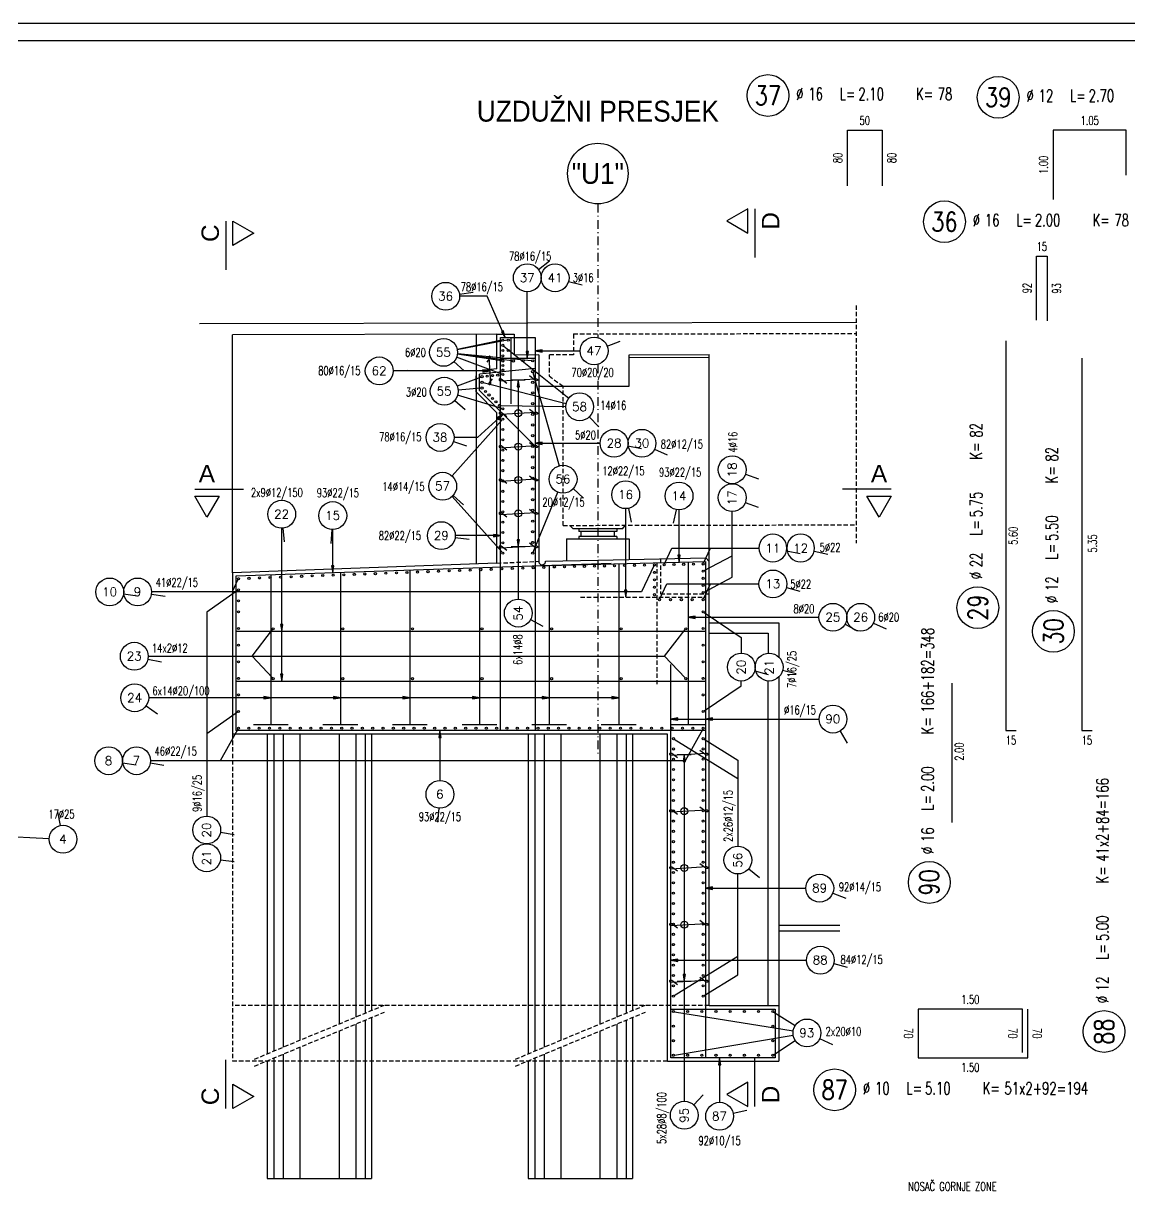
# Model space of a CAD drawing. Extents: x 0 to 12346, y 0 to 3567.
# Drawn here: x 1619 to 3209, y 1887 to 3567 of the extents above; entities that cross this region are included whole.
import ezdxf
from ezdxf.enums import TextEntityAlignment as Align

# ---------------------------------------------------------------- set-up
doc = ezdxf.new("R2010")
doc.units = 0
doc.header["$LTSCALE"] = 50
for name, pattern in [('CENTER', [0.47, 0.25, -0.1, 0.02, -0.1]), ('HIDDEN', [9.525, 6.35, -3.175]), ('HIDDEN2', [0.1875, 0.125, -0.0625])]:
    doc.linetypes.add(name, pattern=pattern)
for name, color, linetype in [('ARM', 1, 'CONTINUOUS'), ('ARM-I', 6, 'CONTINUOUS'), ('BETON', 7, 'CONTINUOUS'), ('BETON tan', 40, 'CONTINUOUS'), ('BETON TANKO', 40, 'CONTINUOUS'), ('CRTICA', 7, 'CONTINUOUS'), ('KOTE', 4, 'CONTINUOUS'), ('Ležajevi', 9, 'CONTINUOUS'), ('NEVIDLJIVO', 9, 'HIDDEN2'), ('OSI', 2, 'CENTER'), ('POM', 9, 'CONTINUOUS'), ('TANKO', 8, 'CONTINUOUS'), ('TEKST', 7, 'CONTINUOUS')]:
    doc.layers.add(name, color=color, linetype=linetype)
doc.styles.add('KOTE', font='romans.shx', dxfattribs={"width": 0.7})
doc.styles.add('NASLOV', font='ARIAL.TTF')
doc.styles.get("Standard").update_dxf_attribs({"font": 'romans.shx', "width": 0.9})

# ---------------------------------------------------------------- blocks, each defined once
blk = doc.blocks.new('P')
at = {"layer": 'KOTE'}
blk.add_circle((0, 0), 0.4, dxfattribs=at)
blk.add_attdef('P', text='', height=0.25, dxfattribs=at).set_placement((-0.004, 0.004), align=Align.MIDDLE)
blk = doc.blocks.new('POZ')
at = {"layer": 'ARM-I'}
blk.add_circle((0, 0), 0.6, dxfattribs=at)
at = {"layer": 'ARM', "width": 0.7}
for s, p in [('%%c', (0.814, -0.125)), ('L=', (2.064, -0.125)), ('K=', (4.256, -0.125))]:
    blk.add_text(s, height=0.35, dxfattribs=at).set_placement(p)
for tag, p in [('VA', (0.879, 0.435)), ('FI', (1.162, -0.13)), ('DUZ', (2.598, -0.13)), ('KOM', (4.881, -0.13))]:
    blk.add_attdef(tag, p, '', height=0.35, dxfattribs=at)
at = {"layer": 'ARM', "width": 0.7, "flags": 1}
for tag, p in [('TIP', (1.038, -0.896)), ('A', (1.162, -1.411)), ('B', (1.162, -1.918)), ('C', (1.162, -2.426)), ('D', (1.162, -2.934)), ('E', (1.162, -3.441)), ('F', (1.162, -3.949)), ('G', (1.162, -4.457)), ('H', (1.162, -4.964)), ('I', (1.162, -5.472)), ('J', (1.162, -5.98)), ('K', (1.162, -6.487)), ('L', (1.162, -6.995)), ('M', (1.162, -7.503)), ('N', (1.162, -8.011))]:
    blk.add_attdef(tag, p, '', height=0.35, dxfattribs=at)
at = {"layer": 'ARM-I', "width": 0.8}
blk.add_attdef('POZ', text='', height=0.55, dxfattribs=at).set_placement((0, 0), align=Align.MIDDLE)
blk = doc.blocks.new('S-KUKA')
at = {"layer": 'ARM'}
blk.add_lwpolyline([(0.233, -0.13), (0.03, 0.02, 0.241992), (-0.024, 0.028), (-0.031, 0.026, 0.569422), (-0.041, -0.018), (-0.034, -0.024, 0.20742), (0.011, -0.04), (1.257, 0.036, -0.20742), (1.302, 0.019), (1.309, 0.013, -0.569422), (1.299, -0.031), (1.292, -0.033, -0.244051), (1.237, -0.024), (1.028, 0.133)], format="xyb", dxfattribs=at)
blk = doc.blocks.new('STR')
at = {"layer": 'KOTE', "color": 9}
blk.add_lwpolyline([(-1, 0.17), (-1, -0.17), (0, 0)], close=True, dxfattribs=at)
at = {"layer": 'KOTE', "color": 9, "linetype": 'ByBlock'}
blk.add_solid([(-1, 0.17), (-1, -0.17), (0, 0)], dxfattribs=at)
blk = doc.blocks.new('S')
at = {"layer": 'KOTE', "color": 9}
blk.add_line((0, 1), (0, -1), dxfattribs=at)
blk.add_lwpolyline([(-1, 0.17), (-1, -0.17), (0, 0)], close=True, dxfattribs=at)
at = {"layer": 'KOTE', "color": 9, "linetype": 'ByBlock'}
blk.add_solid([(-1, 0.17), (-1, -0.17), (0, 0)], dxfattribs=at)

msp = doc.modelspace()

# ---------------------------------------------------------------- linework, layer by layer
at = {"layer": 'ARM'}
for p, q in [((2304.6, 3115.2), (2319.6, 3115.2)), ((2304.6, 2550.5), (2304.6, 3115.2)), ((2319.6, 3115.2), (2319.6, 3020.2)), ((2319.6, 3115.2), (2354.6, 3115.2)), ((2354.6, 3115.2), (2354.6, 2550.5)), ((2354.6, 3085.3), (2304.6, 3085.2)), ((2354.6, 3070.7), (2274.6, 3062.7)), ((2274.6, 3039.2), (2274.6, 3062.7)), ((2354.6, 2959.2), (2274.6, 3039.2)), ((2463.7, 2790.8), (1924.6, 2772.4)), ((2354.7, 2787.4), (2599.6, 2793.6)), ((2474.6, 2790.4), (2474.6, 2559.4)), ((2574.6, 2792.9), (2574.6, 2559.4)), ((2599.6, 2080.5), (2599.6, 2793.7)), ((2599.6, 2550.5), (2599.6, 2793.6)), ((1924.6, 2772.4), (1924.6, 2550.5)), ((1974.6, 2774.1), (1974.6, 2559.4)), ((2074.6, 2777.5), (2074.6, 2559.4)), ((2174.6, 2781), (2174.6, 2559.4)), ((2274.6, 2784.4), (2274.6, 2559.4)), ((2374.6, 2787.8), (2374.6, 2559.4)), ((1924.6, 2693.2), (2599.6, 2693.2)), ((2549.6, 2080.5), (2549.6, 2645.5)), ((1924.6, 2621.6), (2599.6, 2621.6)), ((1949.6, 2559.4), (1999.6, 2559.4)), ((2049.6, 2559.4), (2099.6, 2559.4)), ((2149.6, 2559.4), (2199.6, 2559.4)), ((2249.6, 2559.4), (2299.6, 2559.4)), ((2349.6, 2559.4), (2399.6, 2559.4)), ((2449.6, 2559.4), (2499.6, 2559.4)), ((2549.6, 2559.4), (2599.6, 2559.4)), ((2599.6, 2550.5), (1924.6, 2550.5))]:
    msp.add_line(p, q, dxfattribs=at)
msp.add_lwpolyline([(2549.6, 2150.5), (2699.6, 2150.5), (2699.6, 2080.5), (2549.6, 2080.5)], close=True, dxfattribs=at)
at = {"layer": 'ARM-I'}
for points in [[(2803.2, 3333.4), (2803.2, 3413.4), (2853.2, 3413.4), (2853.2, 3333.4)], [(3203.9, 3348.4), (3203.9, 3413.4), (3098.9, 3413.4), (3098.9, 3313.4)], [(3075.2, 3140.3), (3075.2, 3232.3), (3090.2, 3232.3), (3090.2, 3139.3)], [(3030.8, 3110.5), (3030.8, 2550.5), (3045.8, 2550.5)], [(3139.9, 3085.5), (3139.9, 2550.5), (3154.9, 2550.5)], [(2953.7, 2418.6), (2953.7, 2618.6)], [(3054.8, 2088), (3054.8, 2150.5), (2904.8, 2150.5), (2904.8, 2080.5), (3062.3, 2080.5), (3062.3, 2150.5)]]:
    msp.add_lwpolyline(points, dxfattribs=at)
at = {"layer": 'BETON'}
for p, q in [((2299.6, 3070.2), (2299.6, 3120.2)), ((2299.6, 3120.2), (2324.6, 3120.2)), ((2324.6, 3120.2), (2324.6, 3090.2)), ((2359.6, 3090.3), (2324.6, 3090.2)), ((2359.6, 3090.3), (2359.6, 2793.8)), ((2299.6, 3070.2), (2269.6, 3067.2)), ((2269.6, 3067.2), (2269.6, 3060.1)), ((2269.6, 3037.2), (2269.6, 3060.1)), ((2299.6, 3007.2), (2269.6, 3037.2)), ((2299.6, 2791.1), (2299.6, 3007.2)), ((2299.6, 2791.1), (1919.6, 2777.2)), ((2369.6, 2794), (2444.6, 2795.5)), ((2444.6, 2795.5), (2599.6, 2798.6)), ((2599.6, 2798.6), (2604.6, 2793.7)), ((2604.6, 2155.5), (2604.6, 2793.7)), ((1919.6, 2777.2), (1919.6, 2545.5)), ((2544.6, 2545.5), (1919.6, 2545.5)), ((2544.6, 2075.5), (2544.6, 2545.5)), ((2792.4, 2270.6), (2704.6, 2270.6)), ((2604.6, 2155.5), (2704.6, 2155.5)), ((2704.6, 2155.5), (2704.6, 2075.5)), ((2544.6, 2075.5), (2704.6, 2075.5))]:
    msp.add_line(p, q, dxfattribs=at)
for points in [[(0, 0), (10180.8, 0), (10180.8, 3566.7), (0, 3566.7)], [(125, 25), (10155.8, 25), (10155.8, 3541.7), (125, 3541.7)]]:
    msp.add_lwpolyline(points, close=True, dxfattribs=at)
msp.add_arc((2364.6, 2793.8), 5, 180, 2.2915, dxfattribs=at)
at = {"layer": 'BETON tan'}
msp.add_line((1919.6, 2777.2), (1919.6, 3119.4), dxfattribs=at)
at = {"layer": 'BETON TANKO'}
for p, q in [((2299.6, 3120.2), (1919.6, 3119.4)), ((2269.6, 3120.1), (2269.6, 2790)), ((2489.6, 3090.6), (2604.6, 3090.8)), ((2489.6, 3045.5), (2489.6, 3090.6)), ((2489.6, 3086.8), (2604.6, 3087)), ((2604.6, 3087), (2604.6, 3090.8)), ((2604.6, 2793.7), (2604.6, 3087)), ((2359.6, 3045.5), (2489.6, 3045.5)), ((2604.6, 2705.5), (2704.6, 2705.5)), ((2704.6, 2705.5), (2704.6, 2656.3)), ((2604.6, 2690.5), (2689.6, 2690.5)), ((2689.6, 2690.5), (2689.6, 2661.8)), ((2689.6, 2155.5), (2689.6, 2621.9)), ((2704.6, 2627.4), (2704.6, 2155.5)), ((1969.6, 2545.5), (1969.6, 2272.6)), ((2119.6, 2545.5), (2119.6, 2272.6)), ((2344.6, 2545.5), (2344.6, 2272.6)), ((2494.6, 2545.5), (2494.6, 2272.6)), ((1969.6, 2272.6), (1969.6, 2086.2)), ((2119.6, 2272.6), (2119.6, 2148.5)), ((2344.6, 2272.6), (2344.6, 2086.2)), ((2494.6, 2272.6), (2494.6, 2148.5)), ((2792.4, 2262.6), (2704.6, 2262.6)), ((2119.6, 2138.5), (2119.6, 1907.1)), ((2494.6, 2138.5), (2494.6, 1907.1)), ((1969.6, 2076.2), (1969.6, 1907.1)), ((2344.6, 2076.2), (2344.6, 1907.1)), ((1969.6, 1907.1), (2119.6, 1907.1)), ((2344.6, 1907.1), (2494.6, 1907.1))]:
    msp.add_line(p, q, dxfattribs=at)
at = {"layer": 'CRTICA'}
for p, q in [((2359.2, 3213.2), (2375.1, 3225.3)), ((2402.6, 3196), (2421.9, 3190.9)), ((2245.7, 3177.5), (2265.5, 3180.5)), ((2458, 3103.1), (2476.7, 3110.2)), ((2237.8, 3080.7), (2252.6, 3067.3)), ((2150.5, 3068), (2170.4, 3068.6)), ((2238.9, 3025), (2254, 3011.8)), ((2432.3, 3001.3), (2446, 2986.8)), ((2237, 2965.7), (2256.1, 2959.6)), ((2487.7, 2959.8), (2507.4, 2956.1)), ((2526.2, 2955.1), (2544.4, 2946.8)), ((2656.6, 2918.8), (2675.5, 2912.3)), ((2409.4, 2898.2), (2424, 2884.6)), ((2236.5, 2888.3), (2251.4, 2874.9)), ((2656.5, 2878.4), (2675.2, 2871.5)), ((2488.5, 2869.8), (2492.4, 2850.2)), ((2557.1, 2868), (2552.8, 2848.5)), ((1992.2, 2841.6), (1994, 2821.7)), ((2062.3, 2839.5), (2061, 2819.6)), ((2239.7, 2828.1), (2259.5, 2825.4)), ((2715.7, 2808.9), (2735.3, 2804.9)), ((2755.6, 2808.5), (2775.2, 2804.1)), ((2715.5, 2756), (2734.7, 2750.7)), ((1763.1, 2747.1), (1783, 2744.4)), ((1803.1, 2746.8), (1822.9, 2743.8)), ((2348, 2710), (2365.6, 2700.6)), ((2840.6, 2705), (2858.8, 2696.7)), ((2799.9, 2703.5), (2817.3, 2693.7)), ((1798.1, 2653.4), (1817.8, 2649.5)), ((2670, 2636.4), (2689.3, 2631)), ((2710.2, 2637.3), (2729.7, 2632.7)), ((1795.6, 2586.3), (1812.1, 2574.9)), ((2792.7, 2549.9), (2802.8, 2532.6)), ((1761.5, 2504.4), (1781.3, 2501.6)), ((1801.4, 2504.1), (1821.2, 2501)), ((2216, 2439.1), (2214.3, 2419.2)), ((1672.4, 2414.1), (1668.7, 2433.8)), ((1902.3, 2404.5), (1922, 2401.1)), ((1902.4, 2365.1), (1922.2, 2362.4)), ((2661.5, 2352.1), (2677.1, 2339.7)), ((2782.1, 2317), (2800.8, 2309.8)), ((2783.7, 2215.8), (2803.1, 2210.9)), ((2763.3, 2108), (2781.6, 2099.8)), ((2582.4, 2012.7), (2595.9, 2027.5)), ((2639.1, 2001), (2658.6, 2005.4))]:
    msp.add_line(p, q, dxfattribs=at)
at = {"layer": 'KOTE'}
for centre, radius in [((2308.2, 3111.6), 1.5), ((2316, 3111.6), 1.5), ((2308.2, 3104.1), 1.5), ((2308.2, 3096.6), 1.5), ((2316, 3096.6), 1.5), ((2308.2, 3089.1), 1.5), ((2308.2, 3081.6), 1.5), ((2308.2, 3075.1), 1.5), ((2323.2, 3081.6), 1.5), ((2337.1, 3081.7), 1.5), ((2351, 3081.7), 1.5), ((2278.2, 3059.1), 1.5), ((2285.7, 3059.8), 1.5), ((2293.2, 3060.6), 1.5), ((2300.7, 3061.3), 1.5), ((2308.2, 3068.6), 1.5), ((2308.2, 3062.1), 1.5), ((2351, 3066.3), 1.5), ((2278.2, 3050.9), 1.5), ((2278.2, 3042.8), 1.5), ((2351, 3051), 1.5), ((2283.2, 3037.8), 1.5), ((2288.2, 3032.8), 1.5), ((2293.2, 3027.8), 1.5), ((2298.2, 3022.8), 1.5), ((2351, 3035.7), 1.5), ((2303.2, 3017.8), 1.5), ((2308.2, 3012.8), 1.5), ((2330.3, 3006.6), 5), ((2351, 3020.3), 1.5), ((2308.2, 2998), 1.5), ((2351, 3005), 1.5), ((2351, 2989.7), 1.5), ((2308.2, 2983.2), 1.5), ((2351, 2974.3), 1.5), ((2308.2, 2968.4), 1.5), ((2330.3, 2958.6), 5), ((2351, 2959), 1.5), ((2308.2, 2953.6), 1.5), ((2308.2, 2938.8), 1.5), ((2351, 2943.7), 1.5), ((2308.2, 2924), 1.5), ((2351, 2928.3), 1.5), ((2308.2, 2909.2), 1.5), ((2330.3, 2910.6), 5), ((2351, 2913), 1.5), ((2308.2, 2894.4), 1.5), ((2351, 2897.6), 1.5), ((2308.2, 2879.6), 1.5), ((2351, 2882.3), 1.5), ((2308.2, 2864.8), 1.5), ((2330.3, 2862.6), 5), ((2351, 2867), 1.5), ((2308.2, 2850), 1.5), ((2351, 2851.6), 1.5), ((2308.2, 2835.2), 1.5), ((2351, 2836.3), 1.5), ((2351, 2821), 1.5), ((2308.2, 2820.4), 1.5), ((2308.2, 2805.6), 1.5), ((2351, 2805.6), 1.5), ((2454.1, 2787.1), 1.5), ((2468.5, 2787.4), 1.5), ((2482.9, 2787.7), 1.5), ((2497.2, 2788), 1.5), ((2511.6, 2788.3), 1.5), ((2526, 2788.6), 1.5), ((2540, 2788.8), 1.5), ((2554, 2789.1), 1.5), ((2568, 2789.4), 1.5), ((2582, 2789.7), 1.5), ((2596, 2790), 1.5), ((1973.6, 2770.5), 1.5), ((1988.7, 2771.1), 1.5), ((2003.9, 2771.6), 1.5), ((2019, 2772.2), 1.5), ((2034.1, 2772.8), 1.5), ((2049.3, 2773.3), 1.5), ((2064.4, 2773.9), 1.5), ((2079.5, 2774.4), 1.5), ((2094.7, 2775), 1.5), ((2109.8, 2775.6), 1.5), ((2124.9, 2776.1), 1.5), ((2140.1, 2776.7), 1.5), ((2155.2, 2777.3), 1.5), ((2170.3, 2777.8), 1.5), ((2185.5, 2778.4), 1.5), ((2200.6, 2778.9), 1.5), ((2215.7, 2779.5), 1.5), ((2230.9, 2780.1), 1.5), ((2246, 2780.6), 1.5), ((2261.1, 2781.2), 1.5), ((2276.3, 2781.8), 1.5), ((2291.4, 2782.3), 1.5), ((2306.5, 2782.9), 1.5), ((2321.7, 2783.4), 1.5), ((2336.8, 2784), 1.5), ((2351.9, 2784.6), 1.5), ((2367.1, 2785.1), 1.5), ((2382.2, 2785.7), 1.5), ((2396.6, 2786), 1.5), ((2411, 2786.3), 1.5), ((2425.3, 2786.6), 1.5), ((2439.7, 2786.8), 1.5), ((2526, 2777.9), 1.5), ((2596, 2779.7), 1.5), ((1928.2, 2768.8), 1.5), ((1943.3, 2769.4), 1.5), ((1958.5, 2769.9), 1.5), ((2526, 2767.2), 1.5), ((2526, 2756.5), 1.5), ((2596, 2769.4), 1.5), ((2596, 2759.2), 1.5), ((1928.2, 2752.9), 1.5), ((1928.2, 2737), 1.5), ((2526, 2745.9), 1.5), ((2533.2, 2738.7), 1.5), ((2548.9, 2738.7), 1.5), ((2564.6, 2738.7), 1.5), ((2580.3, 2738.7), 1.5), ((2596, 2748.9), 1.5), ((2596, 2738.7), 1.5), ((1928.2, 2721.1), 1.5), ((2596, 2721.1), 1.5), ((1928.2, 2697.2), 1.5), ((1978.2, 2696.8), 1.5), ((2078.2, 2696.8), 1.5), ((2178.2, 2696.8), 1.5), ((2278.2, 2696.8), 1.5), ((2378.2, 2696.8), 1.5), ((2478.2, 2696.8), 1.5), ((2571, 2696.8), 1.5), ((2596, 2697.2), 1.5), ((1928.2, 2673.4), 1.5), ((2596, 2673.4), 1.5), ((1928.2, 2649.5), 1.5), ((2596, 2649.5), 1.5), ((1928.2, 2625.6), 1.5), ((1978.2, 2625.2), 1.5), ((2078.2, 2625.2), 1.5), ((2178.2, 2625.2), 1.5), ((2278.2, 2625.2), 1.5), ((2378.2, 2625.2), 1.5), ((2478.2, 2625.2), 1.5), ((2571, 2625.2), 1.5), ((2596, 2625.6), 1.5), ((1928.2, 2601.8), 1.5), ((2596, 2601.8), 1.5), ((1928.2, 2577.9), 1.5), ((2596, 2577.9), 1.5), ((1928.2, 2554.1), 1.5), ((1943, 2554.1), 1.5), ((1957.9, 2554.1), 1.5), ((1972.7, 2554.1), 1.5), ((1987.6, 2554.1), 1.5), ((2002.4, 2554.1), 1.5), ((2017.2, 2554.1), 1.5), ((2032.1, 2554.1), 1.5), ((2046.9, 2554.1), 1.5), ((2061.8, 2554.1), 1.5), ((2076.6, 2554.1), 1.5), ((2091.4, 2554.1), 1.5), ((2106.3, 2554.1), 1.5), ((2121.1, 2554.1), 1.5), ((2136, 2554.1), 1.5), ((2150.8, 2554.1), 1.5), ((2165.6, 2554.1), 1.5), ((2180.5, 2554.1), 1.5), ((2195.3, 2554.1), 1.5), ((2210.2, 2554.1), 1.5), ((2225, 2554.1), 1.5), ((2239.8, 2554.1), 1.5), ((2254.7, 2554.1), 1.5), ((2269.5, 2554.1), 1.5), ((2284.4, 2554.1), 1.5), ((2299.2, 2554.1), 1.5), ((2314, 2554.1), 1.5), ((2328.9, 2554.1), 1.5), ((2343.7, 2554.1), 1.5), ((2358.6, 2554.1), 1.5), ((2373.4, 2554.1), 1.5), ((2388.2, 2554.1), 1.5), ((2403.1, 2554.1), 1.5), ((2417.9, 2554.1), 1.5), ((2432.8, 2554.1), 1.5), ((2447.6, 2554.1), 1.5), ((2462.4, 2554.1), 1.5), ((2477.3, 2554.1), 1.5), ((2492.1, 2554.1), 1.5), ((2507, 2554.1), 1.5), ((2521.8, 2554.1), 1.5), ((2536.6, 2554.1), 1.5), ((2551.5, 2554.1), 1.5), ((2566.3, 2554.1), 1.5), ((2581.2, 2554.1), 1.5), ((2596, 2554.1), 1.5), ((2553.3, 2539), 1.5), ((2595.9, 2539), 1.5), ((2553.3, 2524.2), 1.5), ((2595.9, 2524.2), 1.5), ((2553.3, 2509.4), 1.5), ((2595.9, 2509.4), 1.5), ((2553.3, 2494.6), 1.5), ((2595.9, 2494.6), 1.5), ((2553.3, 2479.8), 1.5), ((2595.9, 2479.8), 1.5), ((2553.3, 2465), 1.5), ((2595.9, 2465), 1.5), ((2553.2, 2450.2), 1.5), ((2553.2, 2435.4), 1.5), ((2568.8, 2434.8), 5), ((2595.9, 2450.2), 1.5), ((2595.9, 2435.4), 1.5), ((2553.2, 2420.6), 1.5), ((2595.9, 2420.6), 1.5), ((2553.2, 2405.8), 1.5), ((2595.9, 2405.8), 1.5), ((2553.2, 2391), 1.5), ((2595.9, 2391), 1.5), ((2553.2, 2376.2), 1.5), ((2596, 2376.2), 1.5), ((2553.2, 2361.4), 1.5), ((2568.8, 2353.3), 5), ((2596, 2361.4), 1.5), ((2553.2, 2346.6), 1.5), ((2596, 2346.6), 1.5), ((2553.2, 2331.8), 1.5), ((2553.2, 2317), 1.5), ((2596, 2331.8), 1.5), ((2596, 2317), 1.5), ((2553.2, 2302.2), 1.5), ((2596, 2302.2), 1.5), ((2553.2, 2287.4), 1.5), ((2596, 2287.4), 1.5), ((2553.2, 2272.6), 1.5), ((2568.8, 2271.7), 5), ((2596, 2272.6), 1.5), ((2553.2, 2257.8), 1.5), ((2596, 2257.8), 1.5), ((2553.2, 2243.1), 1.5), ((2596, 2243.1), 1.5), ((2553.2, 2228.3), 1.5), ((2596, 2228.3), 1.5), ((2553.2, 2213.5), 1.5), ((2596, 2213.5), 1.5), ((2553.2, 2198.7), 1.5), ((2553.2, 2183.9), 1.5), ((2596, 2198.7), 1.5), ((2596, 2183.9), 1.5), ((2553.2, 2169.1), 1.5), ((2596, 2169.1), 1.5), ((2553.2, 2146.9), 1.5), ((2573.6, 2146.9), 1.5), ((2594, 2146.9), 1.5), ((2614.4, 2146.9), 1.5), ((2634.8, 2146.9), 1.5), ((2655.2, 2146.9), 1.5), ((2675.6, 2146.9), 1.5), ((2696, 2146.9), 1.5), ((2553.2, 2125.9), 1.5), ((2696, 2125.9), 1.5), ((2553.2, 2105), 1.5), ((2696, 2105), 1.5), ((2553.2, 2084.1), 1.5), ((2573.6, 2084.1), 1.5), ((2594, 2084.1), 1.5), ((2614.4, 2084.1), 1.5), ((2634.8, 2084.1), 1.5), ((2655.2, 2084.1), 1.5), ((2675.6, 2084.1), 1.5), ((2696, 2084.1), 1.5)]:
    msp.add_circle(centre, radius, dxfattribs=at)
at = {"layer": 'Ležajevi'}
for p, q in [((2409.2, 2840.5), (2404.6, 2845.4)), ((2480, 2840.5), (2409.2, 2840.5)), ((2417.1, 2840.5), (2417.1, 2836.8)), ((2472.1, 2840.5), (2472.1, 2836.8)), ((2480, 2840.5), (2484.6, 2845.5)), ((2399.6, 2826), (2489.6, 2826)), ((2399.6, 2826), (2399.6, 2794.3)), ((2472.1, 2836.8), (2417.1, 2836.8)), ((2472.1, 2829.4), (2417.1, 2829.4)), ((2417.1, 2829.4), (2417.1, 2826)), ((2420.5, 2829.4), (2420.5, 2836.8)), ((2468.6, 2829.4), (2468.6, 2836.8)), ((2472.1, 2829.4), (2472.1, 2826)), ((2489.6, 2826), (2489.6, 2796.7))]:
    msp.add_line(p, q, dxfattribs=at)
at = {"layer": 'NEVIDLJIVO'}
for p, q in [((2815.6, 3161.5), (2815.6, 2819.7)), ((2409.6, 3120.4), (2815.6, 3121.2)), ((2409.6, 3120.4), (2409.6, 3090.4)), ((2409.6, 3090.4), (2374.6, 3090.3)), ((2374.6, 3090.3), (2374.6, 3060.3)), ((2374.6, 3060.3), (2394.6, 3045.3)), ((2394.6, 2845.4), (2394.6, 3045.3)), ((2394.6, 2845.4), (2815.6, 2846.2)), ((2299.6, 2791.1), (2359.6, 2793.8)), ((2529.6, 2791.8), (2529.6, 2617.3)), ((2534.6, 2797.3), (2534.6, 2747.3)), ((2419.6, 2742.3), (2599.6, 2742.3)), ((2534.6, 2747.3), (2604.6, 2747.3)), ((1919.6, 2545.5), (1919.6, 2075.5)), ((2604.6, 2155.5), (1919.6, 2155.5)), ((1951.1, 2078.5), (2138.1, 2156.2)), ((2326.1, 2078.5), (2513.1, 2156.2)), ((1951.1, 2068.5), (2138.1, 2146.2)), ((2326.1, 2068.5), (2513.1, 2146.2)), ((2544.6, 2075.5), (1919.6, 2075.5))]:
    msp.add_line(p, q, dxfattribs=at)
at = {"layer": 'OSI'}
for p, q in [((2444.6, 3307.5), (2444.6, 3115.3)), ((2444.6, 3076.7), (2444.6, 2515.5))]:
    msp.add_line(p, q, dxfattribs=at)
at = {"layer": 'POM'}
for p, q in [((1872, 3135.4), (2815.6, 3137.3)), ((1979, 2545.5), (1979, 2090.1)), ((1992.5, 2545.5), (1992.5, 2095.7)), ((2016.5, 2545.5), (2016.5, 2105.7)), ((2072.7, 2545.5), (2072.7, 2129)), ((2096.7, 2545.5), (2096.7, 2139)), ((2110.2, 2545.5), (2110.2, 2144.6)), ((2354, 2545.5), (2354, 2090.1)), ((2367.5, 2545.5), (2367.5, 2095.7)), ((2391.5, 2545.5), (2391.5, 2105.7)), ((2447.7, 2545.5), (2447.7, 2129)), ((2471.7, 2545.5), (2471.7, 2139)), ((2485.2, 2545.5), (2485.2, 2144.6)), ((2110.2, 2134.6), (2110.2, 1907.1)), ((2485.2, 2134.6), (2485.2, 1907.1)), ((2072.7, 2119), (2072.7, 1907.1)), ((2096.7, 2129), (2096.7, 1907.1)), ((2447.7, 2119), (2447.7, 1907.1)), ((2471.7, 2129), (2471.7, 1907.1)), ((1992.5, 2085.7), (1992.5, 1907.1)), ((2016.5, 2095.7), (2016.5, 1907.1)), ((2367.5, 2085.7), (2367.5, 1907.1)), ((2391.5, 2095.7), (2391.5, 1907.1)), ((1979, 2080.1), (1979, 1907.1)), ((2354, 2080.1), (2354, 1907.1))]:
    msp.add_line(p, q, dxfattribs=at)
msp.add_circle((2444.6, 3350.9), 43.5, dxfattribs=at)
at = {"layer": 'TANKO'}
for p, q in [((2343.2, 3085.3), (2343.2, 3181.1)), ((2285.5, 3174.6), (2246, 3174.6)), ((2311.6, 3115.2), (2285.5, 3174.6)), ((2306.7, 3111.3), (2242.5, 3098.1)), ((2314.5, 3111.3), (2242.5, 3097.8)), ((2321.7, 3081.8), (2242.7, 3091.6)), ((2306.7, 3081.8), (2242.7, 3091.2)), ((2349.5, 3081.8), (2242.8, 3092.1)), ((2309.4, 3103.1), (2402.9, 3028.3)), ((2354.6, 3096), (2419.3, 3096)), ((2306.8, 3062.6), (2241.6, 3087)), ((2289.3, 3067.4), (2150.5, 3067.4)), ((2276.8, 3058.5), (2242.6, 3045.4)), ((2351.4, 3064.9), (2389.2, 2931.1)), ((2276.7, 3042.7), (2243.8, 3039.9)), ((2279.6, 3050.6), (2399.1, 3020.7)), ((2330.3, 3054.6), (2330.3, 2814.6)), ((2306.8, 3013.3), (2243.1, 3032.5)), ((2304.7, 3017.8), (2398.5, 3016.2)), ((2307.2, 2996.9), (2235.1, 2916.6)), ((2308.6, 3005.2), (2271.7, 2971.8)), ((2271.7, 2971.8), (2238, 2971.8)), ((2354.6, 2963.4), (2448, 2963.4)), ((2351.6, 2807), (2387.1, 2893.3)), ((2307.2, 2806.7), (2235.1, 2886.9)), ((2484.7, 2742.3), (2484.7, 2869.5)), ((2561.3, 2792.6), (2561.3, 2867.6)), ((2637.7, 2771.1), (2637.7, 2865.3)), ((1990.4, 2621.6), (1990.4, 2841.5)), ((2063.7, 2777.1), (2063.7, 2839.5)), ((2304.6, 2830.7), (2239.8, 2830.7)), ((2330.3, 2814.6), (2330.3, 2739.4)), ((2540.6, 2790.2), (2551.1, 2812.9)), ((2551.1, 2812.9), (2676.1, 2812.9)), ((2596.6, 2791.3), (2606.6, 2812.9)), ((2597.3, 2780.4), (2637.7, 2801.9)), ((2525.3, 2787.2), (2507.4, 2749.8)), ((1927.5, 2767.5), (1919.1, 2749.8)), ((2533.8, 2740), (2543.6, 2761.3)), ((2543.6, 2761.3), (2676.2, 2761.3)), ((2596.6, 2740), (2606.4, 2761.3)), ((2597.3, 2749.6), (2637.7, 2771.1)), ((2507.4, 2749.8), (1803.3, 2749.8)), ((1927, 2752), (1882.6, 2720.9)), ((1882.6, 2720.9), (1882.6, 2427.8)), ((2574.6, 2713.4), (2762.4, 2713.4)), ((2597.2, 2720.3), (2650.8, 2684.3)), ((1947.7, 2657.4), (1977.3, 2695.6)), ((2540.5, 2657.4), (2570.1, 2695.6)), ((2650.8, 2684.3), (2650.8, 2661.8)), ((1798.5, 2657.4), (2540.5, 2657.4)), ((1947.7, 2657.4), (1977.2, 2626.3)), ((2540.5, 2657.4), (2570, 2626.3)), ((2650.8, 2614.7), (2650.8, 2621.8)), ((2597.2, 2578.8), (2650.8, 2614.7)), ((2474.6, 2597.7), (1799.2, 2597.7)), ((1927, 2577.1), (1882.6, 2545.9)), ((2549.6, 2567.1), (2762.5, 2567.1)), ((1927.5, 2552.8), (1902.1, 2507.2)), ((2217.7, 2550.5), (2217.7, 2479)), ((2554.5, 2538.2), (2645.8, 2481.8)), ((2595.3, 2552.8), (2569.9, 2507.2)), ((2597.2, 2538.2), (2645.8, 2508.1)), ((2569.9, 2507.2), (1801.7, 2507.2)), ((2568.8, 2516.3), (2568.8, 2190.2)), ((2645.8, 2508.1), (2645.8, 2384.6)), ((1550.6, 2401.2), (1656.1, 2395.5)), ((2645.8, 2199.9), (2645.8, 2344.6)), ((2599.6, 2324.2), (2743.5, 2324.2)), ((2549.6, 2220.7), (2744.3, 2220.7)), ((2554.4, 2169.9), (2645.8, 2226.4)), ((2568.8, 2190.2), (2568.8, 2018)), ((2597.2, 2169.9), (2645.8, 2199.9)), ((2554.7, 2146.6), (2725.4, 2119.4)), ((2697.3, 2146.1), (2728.1, 2126.8)), ((2554.7, 2084.3), (2725.4, 2112.9)), ((2697.2, 2084.9), (2728.4, 2105.3)), ((2619.6, 2080.5), (2619.6, 2016.5))]:
    msp.add_line(p, q, dxfattribs=at)
at = {"layer": 'TEKST', "linetype": 'HIDDEN'}
for p, q in [((2670.3, 3300.4), (2670.3, 3230.4)), ((1910.1, 3282.7), (1910.1, 3212.7)), ((1865.3, 2897.4), (1935.3, 2897.4)), ((2866.2, 2897.4), (2796.2, 2897.4)), ((1910.1, 2007.5), (1910.1, 2077.5)), ((2670.3, 2010.3), (2670.3, 2080.3))]:
    msp.add_line(p, q, dxfattribs=at)
at = {"layer": 'TEKST'}
for points in [[(2660.3, 3265.4), (2660.3, 3300.4), (2630, 3282.9)], [(1920.1, 3247.7), (1920.1, 3282.7), (1950.4, 3265.2)], [(1865.3, 2887.4), (1900.3, 2887.4), (1882.8, 2857.1)], [(2831.2, 2887.4), (2866.2, 2887.4), (2848.7, 2857.1)], [(1920.1, 2007.5), (1920.1, 2042.5), (1950.4, 2025)], [(2660.3, 2010.3), (2660.3, 2045.3), (2630, 2027.8)]]:
    msp.add_lwpolyline(points, close=True, dxfattribs=at)

# ---------------------------------------------------------------- block references
at = {"layer": 'ARM-I', "xscale": 30, "yscale": 30, "zscale": 30, "rotation": 270.000000000001}
msp.add_blockref('S-KUKA', (2289.3, 3086.9), dxfattribs=at)
at = {"layer": 'ARM-I', "xscale": 40.54955938507504, "yscale": 40.54955938507504, "zscale": 40.54955938507504}
for p in [(2304.6, 3054.7), (2304.6, 3006.7), (2304.6, 2958.7), (2304.6, 2910.7), (2304.6, 2862.7), (2304.6, 2814.7), (2549.6, 2516.8), (2549.6, 2435.3), (2549.6, 2353.7), (2549.6, 2272.2), (2549.6, 2190.6)]:
    msp.add_blockref('S-KUKA', p, dxfattribs=at)
at = {"layer": 'KOTE', "xscale": 50, "yscale": 50, "zscale": 50}
for p, values in [((2689, 3463), {'POZ': '37', 'FI': '16', 'DUZ': '2.10', 'KOM': '78'}), ((3019.9, 3460.5), {'POZ': '39', 'FI': '12', 'DUZ': '2.70', 'KOM': '3x2=6'}), ((2942.7, 3281.7), {'POZ': '36', 'FI': '16', 'DUZ': '2.00', 'KOM': '78'}), ((2784.9, 2034.4), {'POZ': '87', 'FI': '10', 'DUZ': '5.10', 'KOM': '51x2+92=194'})]:
    msp.add_blockref('POZ', p, dxfattribs=at).add_auto_attribs(values)
at = {"layer": 'KOTE'}
ref = msp.add_blockref('P', (2343.2, 3201.1), dxfattribs=dict(at, xscale=50, yscale=50, zscale=50))
ref.add_attrib('P', '37', dxfattribs={"height": 12.5}).set_placement((2343.1, 3201.3), align=Align.MIDDLE)
ref = msp.add_blockref('P', (2383.2, 3201.1), dxfattribs=dict(at, xscale=50, yscale=50, zscale=50))
ref.add_attrib('P', '41', dxfattribs={"height": 12.5}).set_placement((2383.1, 3201.3), align=Align.MIDDLE)
ref = msp.add_blockref('P', (2226, 3174.6), dxfattribs=dict(at, xscale=50, yscale=50, zscale=50))
ref.add_attrib('P', '36', dxfattribs={"height": 12.5}).set_placement((2225.8, 3174.8), align=Align.MIDDLE)
ref = msp.add_blockref('P', (2222.9, 3094), dxfattribs=dict(at, xscale=50, yscale=50, zscale=50))
ref.add_attrib('P', '55', dxfattribs={"height": 12.5}).set_placement((2222.7, 3094.2), align=Align.MIDDLE)
ref = msp.add_blockref('P', (2439.3, 3096), dxfattribs=dict(at, xscale=50, yscale=50, zscale=50))
ref.add_attrib('P', '47', dxfattribs={"height": 12.5}).set_placement((2439.1, 3096.2), align=Align.MIDDLE)
at = {"layer": 'KOTE', "xscale": 10, "yscale": 10, "zscale": 10}
for name, p, rotation in [('STR', (2343.2, 3085.3), 270), ('STR', (2354.6, 3096), 180), ('S', (2330.3, 3054.6), 90), ('STR', (2354.6, 2963.4), 180), ('S', (2330.3, 2814.6), 270), ('STR', (2561.3, 2792.6), 270), ('STR', (2063.7, 2777.1), 270), ('STR', (2484.7, 2742.3), 270), ('STR', (2574.6, 2713.4), 180), ('STR', (1990.4, 2693.2), 270), ('STR', (1990.4, 2621.6), 270), ('STR', (2549.6, 2567.1), 180), ('STR', (2599.6, 2567.1), 180), ('STR', (2217.7, 2550.5), 90), ('S', (2568.8, 2516.3), 90), ('STR', (2599.6, 2324.2), 180), ('STR', (2549.6, 2220.7), 180), ('S', (2568.8, 2190.2), 270), ('STR', (2619.6, 2080.5), 90)]:
    msp.add_blockref(name, p, dxfattribs=dict(at, rotation=rotation))
at = {"layer": 'KOTE'}
ref = msp.add_blockref('P', (2130.5, 3067.4), dxfattribs=dict(at, xscale=50, yscale=50, zscale=50))
ref.add_attrib('P', '62', dxfattribs={"height": 12.5}).set_placement((2130.3, 3067.6), align=Align.MIDDLE)
ref = msp.add_blockref('P', (2223.9, 3038.2), dxfattribs=dict(at, xscale=50, yscale=50, zscale=50))
ref.add_attrib('P', '55', dxfattribs={"height": 12.5}).set_placement((2223.7, 3038.4), align=Align.MIDDLE)
at = {"layer": 'KOTE', "xscale": 10, "yscale": 10, "zscale": 10}
for p in [(2289.3, 3067.4), (2304.6, 2830.7), (1974.6, 2597.7), (2074.6, 2597.7), (2174.6, 2597.7), (2274.6, 2597.7), (2374.6, 2597.7), (2474.6, 2597.7)]:
    msp.add_blockref('STR', p, dxfattribs=at)
at = {"layer": 'KOTE'}
ref = msp.add_blockref('P', (2418.5, 3015.8), dxfattribs=dict(at, xscale=50, yscale=50, zscale=50))
ref.add_attrib('P', '58', dxfattribs={"height": 12.5}).set_placement((2418.3, 3016), align=Align.MIDDLE)
ref = msp.add_blockref('P', (2218, 2971.8), dxfattribs=dict(at, xscale=50, yscale=50, zscale=50))
ref.add_attrib('P', '38', dxfattribs={"height": 12.5}).set_placement((2217.8, 2972), align=Align.MIDDLE)
at = {"layer": 'KOTE', "xscale": 50, "yscale": 50, "zscale": 50, "rotation": 90}
for p, values in [((2990.6, 2727.3), {'POZ': '29', 'FI': '22', 'DUZ': '5.75', 'KOM': '82'}), ((3099.3, 2693.1), {'POZ': '30', 'FI': '12', 'DUZ': '5.50', 'KOM': '82'}), ((2920.8, 2332.4), {'POZ': '90', 'FI': '16', 'DUZ': '2.00', 'KOM': '166+182=348'}), ((3172, 2118.2), {'POZ': '88', 'FI': '12', 'DUZ': '5.00', 'KOM': '41x2+84=166'})]:
    msp.add_blockref('POZ', p, dxfattribs=at).add_auto_attribs(values)
at = {"layer": 'KOTE'}
ref = msp.add_blockref('P', (2468, 2963.4), dxfattribs=dict(at, xscale=50, yscale=50, zscale=50))
ref.add_attrib('P', '28', dxfattribs={"height": 12.5}).set_placement((2467.9, 2963.6), align=Align.MIDDLE)
ref = msp.add_blockref('P', (2508, 2963.4), dxfattribs=dict(at, xscale=50, yscale=50, zscale=50))
ref.add_attrib('P', '30', dxfattribs={"height": 12.5}).set_placement((2507.9, 2963.6), align=Align.MIDDLE)
ref = msp.add_blockref('P', (2637.7, 2925.3), dxfattribs=dict(at, xscale=50, yscale=50, zscale=50, rotation=90))
ref.add_attrib('P', '18', dxfattribs={"height": 12.5, "rotation": 90}).set_placement((2637.5, 2925.2), align=Align.MIDDLE)
ref = msp.add_blockref('P', (2394.7, 2911.8), dxfattribs=dict(at, xscale=50, yscale=50, zscale=50))
ref.add_attrib('P', '56', dxfattribs={"height": 12.5}).set_placement((2394.5, 2912), align=Align.MIDDLE)
ref = msp.add_blockref('P', (2221.7, 2901.7), dxfattribs=dict(at, xscale=50, yscale=50, zscale=50))
ref.add_attrib('P', '57', dxfattribs={"height": 12.5}).set_placement((2221.5, 2902), align=Align.MIDDLE)
ref = msp.add_blockref('P', (2484.7, 2889.5), dxfattribs=dict(at, xscale=50, yscale=50, zscale=50))
ref.add_attrib('P', '16', dxfattribs={"height": 12.5}).set_placement((2484.5, 2889.7), align=Align.MIDDLE)
ref = msp.add_blockref('P', (2561.3, 2887.6), dxfattribs=dict(at, xscale=50, yscale=50, zscale=50))
ref.add_attrib('P', '14', dxfattribs={"height": 12.5}).set_placement((2561.1, 2887.8), align=Align.MIDDLE)
ref = msp.add_blockref('P', (2637.7, 2885.3), dxfattribs=dict(at, xscale=50, yscale=50, zscale=50, rotation=90))
ref.add_attrib('P', '17', dxfattribs={"height": 12.5, "rotation": 90}).set_placement((2637.5, 2885.2), align=Align.MIDDLE)
ref = msp.add_blockref('P', (1990.4, 2861.5), dxfattribs=dict(at, xscale=50, yscale=50, zscale=50))
ref.add_attrib('P', '22', dxfattribs={"height": 12.5}).set_placement((1990.2, 2861.7), align=Align.MIDDLE)
ref = msp.add_blockref('P', (2063.7, 2859.5), dxfattribs=dict(at, xscale=50, yscale=50, zscale=50))
ref.add_attrib('P', '15', dxfattribs={"height": 12.5}).set_placement((2063.5, 2859.7), align=Align.MIDDLE)
ref = msp.add_blockref('P', (2219.8, 2830.7), dxfattribs=dict(at, xscale=50, yscale=50, zscale=50))
ref.add_attrib('P', '29', dxfattribs={"height": 12.5}).set_placement((2219.7, 2830.9), align=Align.MIDDLE)
ref = msp.add_blockref('P', (2696.1, 2812.9), dxfattribs=dict(at, xscale=-50, yscale=50, zscale=50, rotation=180))
ref.add_attrib('P', '11', dxfattribs={"height": 12.5}).set_placement((2696, 2812.7), align=Align.MIDDLE)
ref = msp.add_blockref('P', (2736.1, 2812.9), dxfattribs=dict(at, xscale=-50, yscale=50, zscale=50, rotation=180))
ref.add_attrib('P', '12', dxfattribs={"height": 12.5}).set_placement((2736, 2812.7), align=Align.MIDDLE)
ref = msp.add_blockref('P', (2696.2, 2761.3), dxfattribs=dict(at, xscale=50, yscale=50, zscale=50))
ref.add_attrib('P', '13', dxfattribs={"height": 12.5}).set_placement((2696, 2761.5), align=Align.MIDDLE)
ref = msp.add_blockref('P', (1743.3, 2749.8), dxfattribs=dict(at, xscale=50, yscale=50, zscale=50))
ref.add_attrib('P', '10', dxfattribs={"height": 12.5}).set_placement((1743.1, 2750), align=Align.MIDDLE)
ref = msp.add_blockref('P', (1783.3, 2749.8), dxfattribs=dict(at, xscale=50, yscale=50, zscale=50))
ref.add_attrib('P', '9', dxfattribs={"height": 12.5}).set_placement((1783.1, 2750), align=Align.MIDDLE)
ref = msp.add_blockref('P', (2330.3, 2719.4), dxfattribs=dict(at, xscale=50, yscale=50, zscale=50, rotation=90))
ref.add_attrib('P', '54', dxfattribs={"height": 12.5, "rotation": 90}).set_placement((2330.1, 2719.2), align=Align.MIDDLE)
ref = msp.add_blockref('P', (2782.4, 2713.4), dxfattribs=dict(at, xscale=50, yscale=50, zscale=50))
ref.add_attrib('P', '25', dxfattribs={"height": 12.5}).set_placement((2782.3, 2713.6), align=Align.MIDDLE)
ref = msp.add_blockref('P', (2822.4, 2713.4), dxfattribs=dict(at, xscale=50, yscale=50, zscale=50))
ref.add_attrib('P', '26', dxfattribs={"height": 12.5}).set_placement((2822.3, 2713.6), align=Align.MIDDLE)
ref = msp.add_blockref('P', (1778.5, 2657.4), dxfattribs=dict(at, xscale=50, yscale=50, zscale=50))
ref.add_attrib('P', '23', dxfattribs={"height": 12.5}).set_placement((1778.4, 2657.6), align=Align.MIDDLE)
ref = msp.add_blockref('P', (2650.8, 2641.8), dxfattribs=dict(at, xscale=50, yscale=50, zscale=50, rotation=90))
ref.add_attrib('P', '20', dxfattribs={"height": 12.5, "rotation": 90}).set_placement((2650.6, 2641.7), align=Align.MIDDLE)
ref = msp.add_blockref('P', (2690.8, 2641.8), dxfattribs=dict(at, xscale=50, yscale=50, zscale=50, rotation=90))
ref.add_attrib('P', '21', dxfattribs={"height": 12.5, "rotation": 90}).set_placement((2690.6, 2641.7), align=Align.MIDDLE)
ref = msp.add_blockref('P', (1779.2, 2597.7), dxfattribs=dict(at, xscale=50, yscale=50, zscale=50))
ref.add_attrib('P', '24', dxfattribs={"height": 12.5}).set_placement((1779, 2597.9), align=Align.MIDDLE)
ref = msp.add_blockref('P', (2782.5, 2567.1), dxfattribs=dict(at, xscale=50, yscale=50, zscale=50))
ref.add_attrib('P', '90', dxfattribs={"height": 12.5}).set_placement((2782.3, 2567.3), align=Align.MIDDLE)
ref = msp.add_blockref('P', (1741.7, 2507.2), dxfattribs=dict(at, xscale=50, yscale=50, zscale=50))
ref.add_attrib('P', '8', dxfattribs={"height": 12.5}).set_placement((1741.5, 2507.4), align=Align.MIDDLE)
ref = msp.add_blockref('P', (1781.7, 2507.2), dxfattribs=dict(at, xscale=50, yscale=50, zscale=50))
ref.add_attrib('P', '7', dxfattribs={"height": 12.5}).set_placement((1781.5, 2507.4), align=Align.MIDDLE)
ref = msp.add_blockref('P', (2217.7, 2459), dxfattribs=dict(at, xscale=50, yscale=50, zscale=50))
ref.add_attrib('P', '6', dxfattribs={"height": 12.5}).set_placement((2217.5, 2459.2), align=Align.MIDDLE)
ref = msp.add_blockref('P', (1882.6, 2407.8), dxfattribs=dict(at, xscale=50, yscale=50, zscale=50, rotation=90))
ref.add_attrib('P', '20', dxfattribs={"height": 12.5, "rotation": 90}).set_placement((1882.4, 2407.7), align=Align.MIDDLE)
ref = msp.add_blockref('P', (1676.1, 2394.5), dxfattribs=dict(at, xscale=50, yscale=50, zscale=50))
ref.add_attrib('P', '4', dxfattribs={"height": 12.5}).set_placement((1675.9, 2394.7), align=Align.MIDDLE)
ref = msp.add_blockref('P', (1882.6, 2367.8), dxfattribs=dict(at, xscale=50, yscale=50, zscale=50, rotation=90))
ref.add_attrib('P', '21', dxfattribs={"height": 12.5, "rotation": 90}).set_placement((1882.4, 2367.7), align=Align.MIDDLE)
ref = msp.add_blockref('P', (2645.8, 2364.6), dxfattribs=dict(at, xscale=50, yscale=50, zscale=50, rotation=90))
ref.add_attrib('P', '56', dxfattribs={"height": 12.5, "rotation": 90}).set_placement((2645.6, 2364.4), align=Align.MIDDLE)
ref = msp.add_blockref('P', (2763.5, 2324.2), dxfattribs=dict(at, xscale=50, yscale=50, zscale=50))
ref.add_attrib('P', '89', dxfattribs={"height": 12.5}).set_placement((2763.3, 2324.4), align=Align.MIDDLE)
ref = msp.add_blockref('P', (2764.3, 2220.7), dxfattribs=dict(at, xscale=50, yscale=50, zscale=50))
ref.add_attrib('P', '88', dxfattribs={"height": 12.5}).set_placement((2764.1, 2220.9), align=Align.MIDDLE)
ref = msp.add_blockref('P', (2745.1, 2116.2), dxfattribs=dict(at, xscale=50, yscale=50, zscale=50))
ref.add_attrib('P', '93', dxfattribs={"height": 12.5}).set_placement((2744.9, 2116.4), align=Align.MIDDLE)
ref = msp.add_blockref('P', (2568.8, 1998), dxfattribs=dict(at, xscale=50, yscale=50, zscale=50, rotation=90))
ref.add_attrib('P', '95', dxfattribs={"height": 12.5, "rotation": 90}).set_placement((2568.6, 1997.8), align=Align.MIDDLE)
ref = msp.add_blockref('P', (2619.6, 1996.5), dxfattribs=dict(at, xscale=50, yscale=50, zscale=50))
ref.add_attrib('P', '87', dxfattribs={"height": 12.5}).set_placement((2619.4, 1996.7), align=Align.MIDDLE)
at = {"layer": 'TANKO', "xscale": 10, "yscale": 10, "zscale": 10}
for p, rotation in [((2311.6, 3115.2), 293.7711041729008), ((2308.6, 3005.2), 42.1717310821313)]:
    msp.add_blockref('STR', p, dxfattribs=dict(at, rotation=rotation))

# ---------------------------------------------------------------- texts
at = {"layer": 'KOTE', "style": 'KOTE', "width": 0.7}
for s, p in [('50', (2828.2, 3427.1)), ('1.05', (3151.4, 3427.1)), ('15', (3082.7, 3246.1)), ('78%%C16/15', (2347.3, 3231.3)), ('78%%C16/15', (2277.9, 3187.2)), ('3%%C16', (2423.5, 3201.3)), ('6%%c20', (2182.5, 3094)), ('80%%c16/15', (2073.2, 3066.8)), ('70%%C20/20', (2437.1, 3064.2)), ('3%%c20', (2183.8, 3037)), ('14%%c16', (2466.7, 3017.9)), ('78%%C16/15', (2160.8, 2971.8)), ('5%%C20', (2426.9, 2975.2)), ('82%%C12/15', (2565.4, 2961.1)), ('12%%c22/15', (2481.4, 2922.7)), ('93%%c22/15', (2562.9, 2920.8)), ('14%%c14/15', (2165.3, 2900.2)), ('2x9%%c12/150', (1983.4, 2891.7)), ('93%%c22/15', (2071.1, 2891.2)), ('20%%c12/15', (2395.3, 2878)), ('82%%C22/15', (2160.2, 2829.8)), ('8%%c20', (2740.8, 2725.5)), ('6%%c20', (2862.6, 2713.7)), ('14x2%%c12', (1829.6, 2669.2)), ('6x14%%c20/100', (1845.6, 2606.8)), ('%%c16/15', (2735.1, 2579.3)), ('15', (3038.3, 2536.7)), ('15', (3147.4, 2536.7)), ('17%%C25', (1673.9, 2430.5)), ('93%%c22/15', (2217.7, 2426)), ('92%%c14/15', (2821.3, 2325)), ('84%%c12/15', (2823.7, 2220.7)), ('1.50', (2979.8, 2164.2)), ('2x20%%c10', (2797.6, 2118.4)), ('1.50', (2979.8, 2066.7)), ('92%%c10/15', (2619.6, 1960.5))]:
    msp.add_text(s, height=12.5, dxfattribs=at).set_placement(p, align=Align.MIDDLE)
for s, rotation, p in [('80', 90, (2789.4, 3373.4)), ('80', 90, (2866.9, 3373.4)), ('1.00', 90, (3085.1, 3363.4)), ('92', 90, (3061.4, 3186.3)), ('93', 90, (3103.9, 3185.8)), ('5.60', 90, (3041.3, 2830.5)), ('5.35', 90, (3155.5, 2819.4)), ('2.00', 90, (2964, 2520.4)), ('70', 270, (2891, 2115.5)), ('70', 270, (3041, 2115.5)), ('70', 270, (3076, 2115.5))]:
    msp.add_text(s, height=12.5, rotation=rotation, dxfattribs=at).set_placement(p, align=Align.MIDDLE)
msp.add_text('4%%c16', height=12.5, rotation=90, dxfattribs=at).set_placement((2644.8, 2980), align=Align.RIGHT)
for p in [(2793.4, 2807.6), (2751.2, 2754.9)]:
    msp.add_text('5%%c22', height=12.5, dxfattribs=at).set_placement(p, align=Align.RIGHT)
for s, p in [('41%%c22/15', (1809.3, 2757.3)), ('46%%c22/15', (1807.7, 2514.7)), ('NOSAČ GORNJE ZONE', (2890.6, 1889.3))]:
    msp.add_text(s, height=12.5, dxfattribs=at).set_placement(p)
for s, p in [('6x14%%c8', (2335.8, 2645)), ('7%%c16/25', (2729.8, 2611.9)), ('9%%c16/25', (1875.1, 2433.8)), ('2x26%%c12/15', (2638.3, 2390.6)), ('5x28%%c8/100', (2542.6, 1956.6))]:
    msp.add_text(s, height=12.5, rotation=90, dxfattribs=at).set_placement(p)
at = {"layer": 'TEKST', "style": 'NASLOV'}
for s, p in [('D', (2692.8, 3282.9)), ('C', (1887.6, 3265.2)), ('C', (1887.6, 2025)), ('D', (2692.8, 2027.8))]:
    msp.add_text(s, height=25, rotation=90, dxfattribs=at).set_placement(p, align=Align.MIDDLE)
for p in [(1882.8, 2919.9), (2848.7, 2919.9)]:
    msp.add_text('A', height=25, dxfattribs=at).set_placement(p, align=Align.MIDDLE)
at = {"layer": 'TEKST', "char_height": 30, "attachment_point": 5}
for s, insert in [('{\\fArial|b0|i0|c238|p34;UZDUŽNI PRESJEK }', (2444.6, 3440.3)), ('{\\fArial|b0|i0|c238|p34;"U1"}', (2444.6, 3350.9))]:
    msp.add_mtext(s, dxfattribs=dict(at, insert=insert))

doc.saveas('drawing.dxf')
